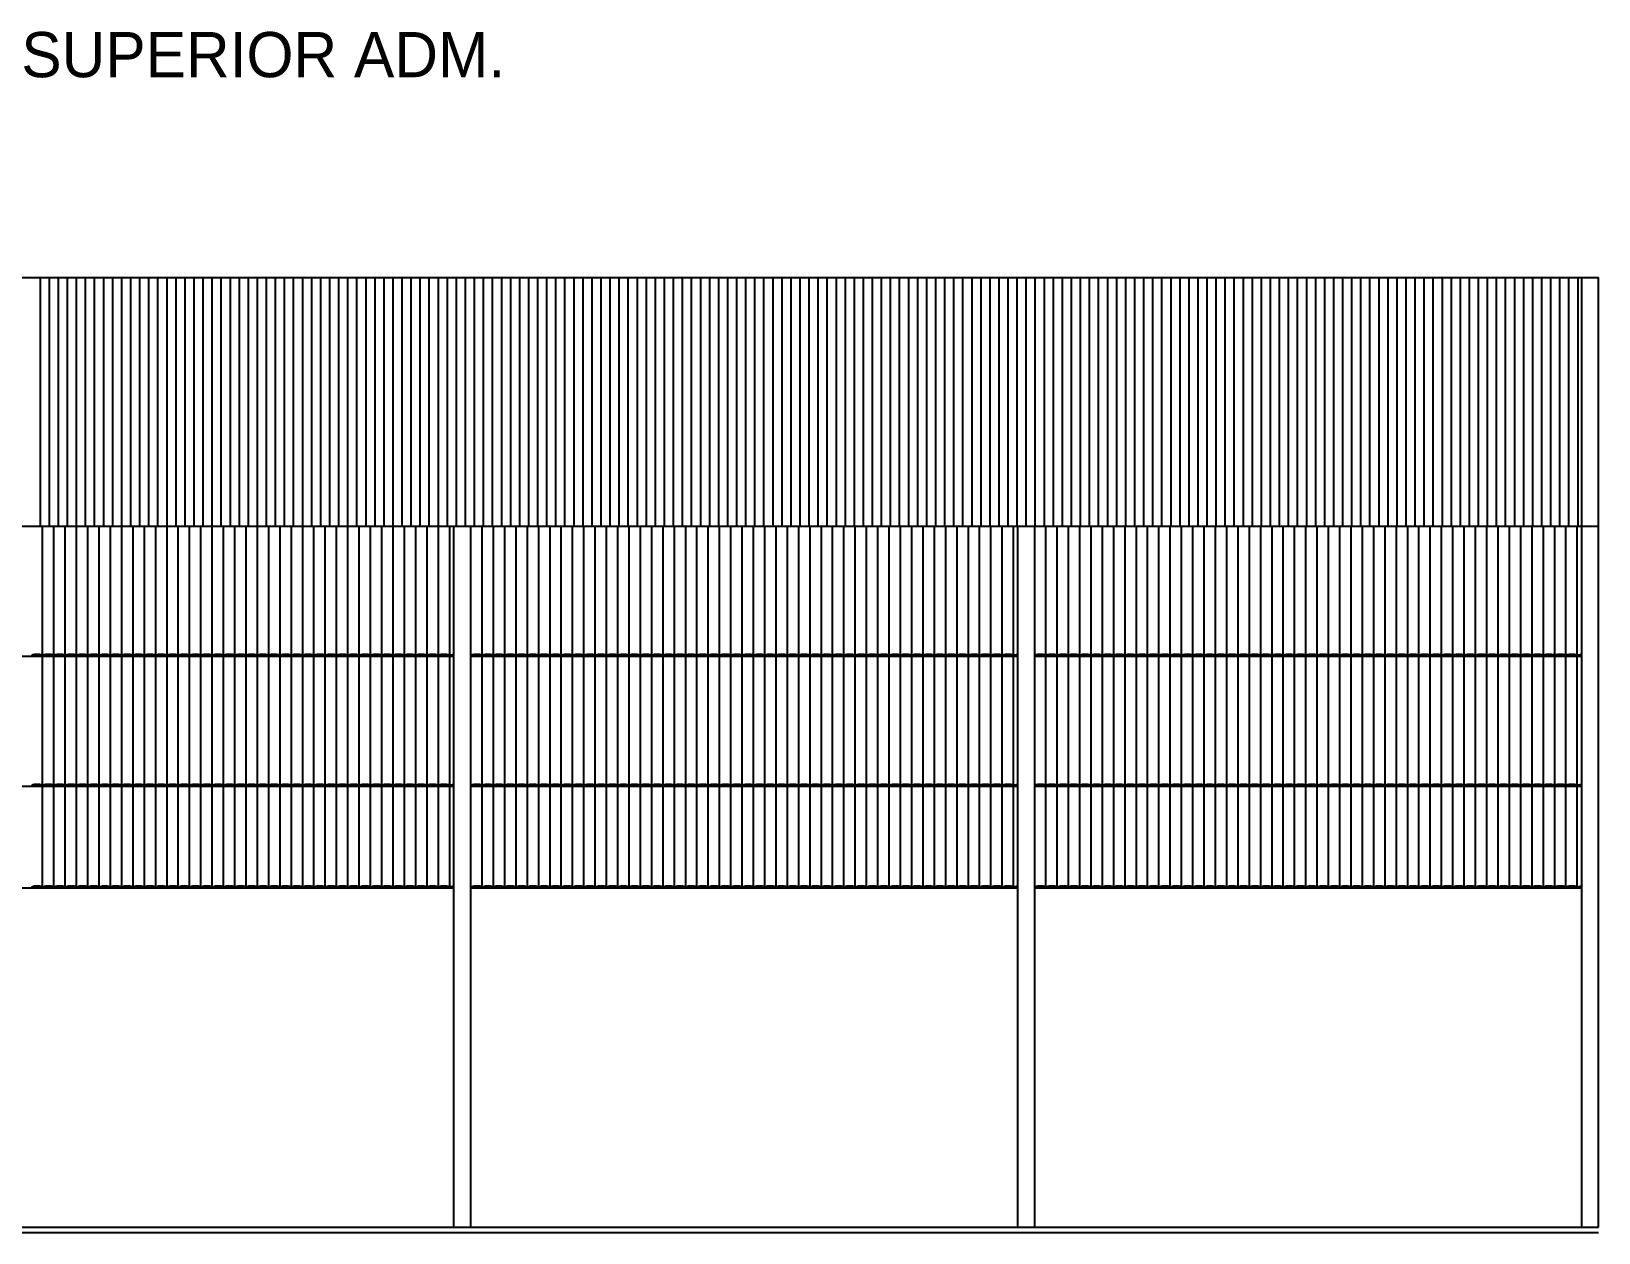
# Model space of a CAD drawing. Extents: x 10 to 180, y 167 to 221.
# Drawn here: x 163.46 to 177.32, y 169.63 to 180.26 of the extents above; entities that cross this region are included whole.
import ezdxf

# ---------------------------------------------------------------- set-up
doc = ezdxf.new("R2010")
doc.units = 0
doc.layers.get('0').update_dxf_attribs({"linetype": 'CONTINUOUS'})
for name, color, linetype in [('AMBIENTES', 3, 'CONTINUOUS'), ('ASHADE', 7, 'CONTINUOUS'), ('COBERTURA', 30, 'CONTINUOUS'), ('COBERTURA1', 6, 'CONTINUOUS'), ('DIVISÓRIAS', 7, 'CONTINUOUS'), ('PAREDES', 5, 'CONTINUOUS')]:
    doc.layers.add(name, color=color, linetype=linetype)

msp = doc.modelspace()

# ---------------------------------------------------------------- linework, layer by layer
for p, q in [((117.32114299, 178.07850231), (177.32114299, 178.07850231)), ((117.32114299, 175.87850231), (177.32114299, 175.87850231)), ((162.35864299, 174.72850231), (167.19614299, 174.72850231)), ((162.35864299, 174.72850231), (167.19614299, 174.72850231)), ((167.34614299, 174.72850231), (172.18364299, 174.72850231)), ((167.34614299, 174.72850231), (172.18364299, 174.72850231)), ((172.33209378, 174.72850231), (177.16959378, 174.72850231)), ((172.33209378, 174.72850231), (177.16959378, 174.72850231)), ((162.35864299, 173.57850231), (167.19614299, 173.57850231)), ((167.34614299, 173.57850231), (172.18364299, 173.57850231)), ((172.33209378, 173.57850231), (177.16959378, 173.57850231)), ((162.35864299, 172.67850231), (167.19614299, 172.67850231)), ((167.34614299, 172.67850231), (172.18364299, 172.67850231)), ((172.33209378, 172.67850231), (177.16959378, 172.67850231))]:
    msp.add_line(p, q)
at = {"layer": 'ASHADE'}
for centre, start_param in [((163.50864299, 174.72850231), 3.1415926536), ((163.60864299, 174.72850231), 3.1415926536), ((163.70864299, 174.72850231), 3.1415926536), ((163.80864299, 174.72850231), 3.1415926536), ((163.90864299, 174.72850231), 3.1415926536), ((164.00864299, 174.72850231), 3.1415926536), ((164.10864299, 174.72850231), 3.1415926536), ((164.20864299, 174.72850231), 3.1415926536), ((164.30864299, 174.72850231), 3.1415926536), ((164.40864299, 174.72850231), 3.1415926536), ((164.50864299, 174.72850231), 3.1415926536), ((164.60864299, 174.72850231), 3.1415926536), ((164.70864299, 174.72850231), 3.1415926536), ((164.80864299, 174.72850231), 3.1415926536), ((164.90864299, 174.72850231), 3.1415926536), ((165.00864299, 174.72850231), 3.1415926536), ((165.10864299, 174.72850231), 3.1415926536), ((165.20864299, 174.72850231), 3.1415926536), ((165.30864299, 174.72850231), 3.1415926536), ((165.40864299, 174.72850231), 3.1415926536), ((165.50864299, 174.72850231), 3.1415926536), ((165.60864299, 174.72850231), 3.1415926536), ((165.70864299, 174.72850231), 3.1415926536), ((165.80864299, 174.72850231), 3.1415926536), ((165.90864299, 174.72850231), 3.1415926536), ((166.00864299, 174.72850231), 3.1415926536), ((166.10864299, 174.72850231), 3.1415926536), ((166.20864299, 174.72850231), 3.1415926536), ((166.30864299, 174.72850231), 3.1415926536), ((166.40864299, 174.72850231), 3.1415926536), ((166.50864299, 174.72850231), 3.1415926536), ((166.60864299, 174.72850231), 3.1415926536), ((166.70864299, 174.72850231), 3.1415926536), ((166.80864299, 174.72850231), 3.1415926536), ((166.90864299, 174.72850231), 3.1415926536), ((167.00864299, 174.72850231), 3.1415926536), ((167.10864299, 174.72850231), 3.1415926536), ((167.20864299, 174.72850231), 4.9650692355), ((167.39614299, 174.72850231), 3.1415926536), ((167.49614299, 174.72850231), 3.1415926536), ((167.59614299, 174.72850231), 3.1415926536), ((167.69614299, 174.72850231), 3.1415926536), ((167.79614299, 174.72850231), 3.1415926536), ((167.89614299, 174.72850231), 3.1415926536), ((167.99614299, 174.72850231), 3.1415926536), ((168.09614299, 174.72850231), 3.1415926536), ((168.19614299, 174.72850231), 3.1415926536), ((168.29614299, 174.72850231), 3.1415926536), ((168.39614299, 174.72850231), 3.1415926536), ((168.49614299, 174.72850231), 3.1415926536), ((168.59614299, 174.72850231), 3.1415926536), ((168.69614299, 174.72850231), 3.1415926536), ((168.79614299, 174.72850231), 3.1415926536), ((168.89614299, 174.72850231), 3.1415926536), ((168.99614299, 174.72850231), 3.1415926536), ((169.09614299, 174.72850231), 3.1415926536), ((169.19614299, 174.72850231), 3.1415926536), ((169.29614299, 174.72850231), 3.1415926536), ((169.39614299, 174.72850231), 3.1415926536), ((169.49614299, 174.72850231), 3.1415926536), ((169.59614299, 174.72850231), 3.1415926536), ((169.69614299, 174.72850231), 3.1415926536), ((169.79614299, 174.72850231), 3.1415926536), ((169.89614299, 174.72850231), 3.1415926536), ((169.99614299, 174.72850231), 3.1415926536), ((170.09614299, 174.72850231), 3.1415926536), ((170.19614299, 174.72850231), 3.1415926536), ((170.29614299, 174.72850231), 3.1415926536), ((170.39614299, 174.72850231), 3.1415926536), ((170.49614299, 174.72850231), 3.1415926536), ((170.59614299, 174.72850231), 3.1415926536), ((170.69614299, 174.72850231), 3.1415926536), ((170.79614299, 174.72850231), 3.1415926536), ((170.89614299, 174.72850231), 3.1415926536), ((170.99614299, 174.72850231), 3.1415926536), ((171.09614299, 174.72850231), 3.1415926536), ((171.19614299, 174.72850231), 3.1415926536), ((171.29614299, 174.72850231), 3.1415926536), ((171.39614299, 174.72850231), 3.1415926536), ((171.49614299, 174.72850231), 3.1415926536), ((171.59614299, 174.72850231), 3.1415926536), ((171.69614299, 174.72850231), 3.1415926536), ((171.79614299, 174.72850231), 3.1415926536), ((171.89614299, 174.72850231), 3.1415926536), ((171.99614299, 174.72850231), 3.1415926536), ((172.09614299, 174.72850231), 3.1415926536), ((172.19614299, 174.72850231), 4.9650692355), ((172.38209378, 174.72850231), 3.1415926536), ((172.48209378, 174.72850231), 3.1415926536), ((172.58209378, 174.72850231), 3.1415926536), ((172.68209378, 174.72850231), 3.1415926536), ((172.78209378, 174.72850231), 3.1415926536), ((172.88209378, 174.72850231), 3.1415926536), ((172.98209378, 174.72850231), 3.1415926536), ((173.08209378, 174.72850231), 3.1415926536), ((173.18209378, 174.72850231), 3.1415926536), ((173.28209378, 174.72850231), 3.1415926536), ((173.38209378, 174.72850231), 3.1415926536), ((173.48209378, 174.72850231), 3.1415926536), ((173.58209378, 174.72850231), 3.1415926536), ((173.68209378, 174.72850231), 3.1415926536), ((173.78209378, 174.72850231), 3.1415926536), ((173.88209378, 174.72850231), 3.1415926536), ((173.98209378, 174.72850231), 3.1415926536), ((174.08209378, 174.72850231), 3.1415926536), ((174.18209378, 174.72850231), 3.1415926536), ((174.28209378, 174.72850231), 3.1415926536), ((174.38209378, 174.72850231), 3.1415926536), ((174.48209378, 174.72850231), 3.1415926536), ((174.58209378, 174.72850231), 3.1415926536), ((174.68209378, 174.72850231), 3.1415926536), ((174.78209378, 174.72850231), 3.1415926536), ((174.88209378, 174.72850231), 3.1415926536), ((174.98209378, 174.72850231), 3.1415926536), ((175.08209378, 174.72850231), 3.1415926536), ((175.18209378, 174.72850231), 3.1415926536), ((175.28209378, 174.72850231), 3.1415926536), ((175.38209378, 174.72850231), 3.1415926536), ((175.48209378, 174.72850231), 3.1415926536), ((175.58209378, 174.72850231), 3.1415926536), ((175.68209378, 174.72850231), 3.1415926536), ((175.78209378, 174.72850231), 3.1415926536), ((175.88209378, 174.72850231), 3.1415926536), ((175.98209378, 174.72850231), 3.1415926536), ((176.08209378, 174.72850231), 3.1415926536), ((176.18209378, 174.72850231), 3.1415926536), ((176.28209378, 174.72850231), 3.1415926536), ((176.38209378, 174.72850231), 3.1415926536), ((176.48209378, 174.72850231), 3.1415926536), ((176.58209378, 174.72850231), 3.1415926536), ((176.68209378, 174.72850231), 3.1415926536), ((176.78209378, 174.72850231), 3.1415926536), ((176.88209378, 174.72850231), 3.1415926536), ((176.98209378, 174.72850231), 3.1415926536), ((177.08209378, 174.72850231), 3.1415926536), ((177.18209378, 174.72850231), 4.9650692355), ((163.50864299, 173.57850231), 3.1415926536), ((163.60864299, 173.57850231), 3.1415926536), ((163.70864299, 173.57850231), 3.1415926536), ((163.80864299, 173.57850231), 3.1415926536), ((163.90864299, 173.57850231), 3.1415926536), ((164.00864299, 173.57850231), 3.1415926536), ((164.10864299, 173.57850231), 3.1415926536), ((164.20864299, 173.57850231), 3.1415926536), ((164.30864299, 173.57850231), 3.1415926536), ((164.40864299, 173.57850231), 3.1415926536), ((164.50864299, 173.57850231), 3.1415926536), ((164.60864299, 173.57850231), 3.1415926536), ((164.70864299, 173.57850231), 3.1415926536), ((164.80864299, 173.57850231), 3.1415926536), ((164.90864299, 173.57850231), 3.1415926536), ((165.00864299, 173.57850231), 3.1415926536), ((165.10864299, 173.57850231), 3.1415926536), ((165.20864299, 173.57850231), 3.1415926536), ((165.30864299, 173.57850231), 3.1415926536), ((165.40864299, 173.57850231), 3.1415926536), ((165.50864299, 173.57850231), 3.1415926536), ((165.60864299, 173.57850231), 3.1415926536), ((165.70864299, 173.57850231), 3.1415926536), ((165.80864299, 173.57850231), 3.1415926536), ((165.90864299, 173.57850231), 3.1415926536), ((166.00864299, 173.57850231), 3.1415926536), ((166.10864299, 173.57850231), 3.1415926536), ((166.20864299, 173.57850231), 3.1415926536), ((166.30864299, 173.57850231), 3.1415926536), ((166.40864299, 173.57850231), 3.1415926536), ((166.50864299, 173.57850231), 3.1415926536), ((166.60864299, 173.57850231), 3.1415926536), ((166.70864299, 173.57850231), 3.1415926536), ((166.80864299, 173.57850231), 3.1415926536), ((166.90864299, 173.57850231), 3.1415926536), ((167.00864299, 173.57850231), 3.1415926536), ((167.10864299, 173.57850231), 3.1415926536), ((167.20864299, 173.57850231), 4.9650692355), ((167.39614299, 173.57850231), 3.1415926536), ((167.49614299, 173.57850231), 3.1415926536), ((167.59614299, 173.57850231), 3.1415926536), ((167.69614299, 173.57850231), 3.1415926536), ((167.79614299, 173.57850231), 3.1415926536), ((167.89614299, 173.57850231), 3.1415926536), ((167.99614299, 173.57850231), 3.1415926536), ((168.09614299, 173.57850231), 3.1415926536), ((168.19614299, 173.57850231), 3.1415926536), ((168.29614299, 173.57850231), 3.1415926536), ((168.39614299, 173.57850231), 3.1415926536), ((168.49614299, 173.57850231), 3.1415926536), ((168.59614299, 173.57850231), 3.1415926536), ((168.69614299, 173.57850231), 3.1415926536), ((168.79614299, 173.57850231), 3.1415926536), ((168.89614299, 173.57850231), 3.1415926536), ((168.99614299, 173.57850231), 3.1415926536), ((169.09614299, 173.57850231), 3.1415926536), ((169.19614299, 173.57850231), 3.1415926536), ((169.29614299, 173.57850231), 3.1415926536), ((169.39614299, 173.57850231), 3.1415926536), ((169.49614299, 173.57850231), 3.1415926536), ((169.59614299, 173.57850231), 3.1415926536), ((169.69614299, 173.57850231), 3.1415926536), ((169.79614299, 173.57850231), 3.1415926536), ((169.89614299, 173.57850231), 3.1415926536), ((169.99614299, 173.57850231), 3.1415926536), ((170.09614299, 173.57850231), 3.1415926536), ((170.19614299, 173.57850231), 3.1415926536), ((170.29614299, 173.57850231), 3.1415926536), ((170.39614299, 173.57850231), 3.1415926536), ((170.49614299, 173.57850231), 3.1415926536), ((170.59614299, 173.57850231), 3.1415926536), ((170.69614299, 173.57850231), 3.1415926536), ((170.79614299, 173.57850231), 3.1415926536), ((170.89614299, 173.57850231), 3.1415926536), ((170.99614299, 173.57850231), 3.1415926536), ((171.09614299, 173.57850231), 3.1415926536), ((171.19614299, 173.57850231), 3.1415926536), ((171.29614299, 173.57850231), 3.1415926536), ((171.39614299, 173.57850231), 3.1415926536), ((171.49614299, 173.57850231), 3.1415926536), ((171.59614299, 173.57850231), 3.1415926536), ((171.69614299, 173.57850231), 3.1415926536), ((171.79614299, 173.57850231), 3.1415926536), ((171.89614299, 173.57850231), 3.1415926536), ((171.99614299, 173.57850231), 3.1415926536), ((172.09614299, 173.57850231), 3.1415926536), ((172.19614299, 173.57850231), 4.9650692355), ((172.38209378, 173.57850231), 3.1415926536), ((172.48209378, 173.57850231), 3.1415926536), ((172.58209378, 173.57850231), 3.1415926536), ((172.68209378, 173.57850231), 3.1415926536), ((172.78209378, 173.57850231), 3.1415926536), ((172.88209378, 173.57850231), 3.1415926536), ((172.98209378, 173.57850231), 3.1415926536), ((173.08209378, 173.57850231), 3.1415926536), ((173.18209378, 173.57850231), 3.1415926536), ((173.28209378, 173.57850231), 3.1415926536), ((173.38209378, 173.57850231), 3.1415926536), ((173.48209378, 173.57850231), 3.1415926536), ((173.58209378, 173.57850231), 3.1415926536), ((173.68209378, 173.57850231), 3.1415926536), ((173.78209378, 173.57850231), 3.1415926536), ((173.88209378, 173.57850231), 3.1415926536), ((173.98209378, 173.57850231), 3.1415926536), ((174.08209378, 173.57850231), 3.1415926536), ((174.18209378, 173.57850231), 3.1415926536), ((174.28209378, 173.57850231), 3.1415926536), ((174.38209378, 173.57850231), 3.1415926536), ((174.48209378, 173.57850231), 3.1415926536), ((174.58209378, 173.57850231), 3.1415926536), ((174.68209378, 173.57850231), 3.1415926536), ((174.78209378, 173.57850231), 3.1415926536), ((174.88209378, 173.57850231), 3.1415926536), ((174.98209378, 173.57850231), 3.1415926536), ((175.08209378, 173.57850231), 3.1415926536), ((175.18209378, 173.57850231), 3.1415926536), ((175.28209378, 173.57850231), 3.1415926536), ((175.38209378, 173.57850231), 3.1415926536), ((175.48209378, 173.57850231), 3.1415926536), ((175.58209378, 173.57850231), 3.1415926536), ((175.68209378, 173.57850231), 3.1415926536), ((175.78209378, 173.57850231), 3.1415926536), ((175.88209378, 173.57850231), 3.1415926536), ((175.98209378, 173.57850231), 3.1415926536), ((176.08209378, 173.57850231), 3.1415926536), ((176.18209378, 173.57850231), 3.1415926536), ((176.28209378, 173.57850231), 3.1415926536), ((176.38209378, 173.57850231), 3.1415926536), ((176.48209378, 173.57850231), 3.1415926536), ((176.58209378, 173.57850231), 3.1415926536), ((176.68209378, 173.57850231), 3.1415926536), ((176.78209378, 173.57850231), 3.1415926536), ((176.88209378, 173.57850231), 3.1415926536), ((176.98209378, 173.57850231), 3.1415926536), ((177.08209378, 173.57850231), 3.1415926536), ((177.18209378, 173.57850231), 4.9650692355), ((163.50864299, 172.67850231), 3.1415926536), ((163.60864299, 172.67850231), 3.1415926536), ((163.70864299, 172.67850231), 3.1415926536), ((163.80864299, 172.67850231), 3.1415926536), ((163.90864299, 172.67850231), 3.1415926536), ((164.00864299, 172.67850231), 3.1415926536), ((164.10864299, 172.67850231), 3.1415926536), ((164.20864299, 172.67850231), 3.1415926536), ((164.30864299, 172.67850231), 3.1415926536), ((164.40864299, 172.67850231), 3.1415926536), ((164.50864299, 172.67850231), 3.1415926536), ((164.60864299, 172.67850231), 3.1415926536), ((164.70864299, 172.67850231), 3.1415926536), ((164.80864299, 172.67850231), 3.1415926536), ((164.90864299, 172.67850231), 3.1415926536), ((165.00864299, 172.67850231), 3.1415926536), ((165.10864299, 172.67850231), 3.1415926536), ((165.20864299, 172.67850231), 3.1415926536), ((165.30864299, 172.67850231), 3.1415926536), ((165.40864299, 172.67850231), 3.1415926536), ((165.50864299, 172.67850231), 3.1415926536), ((165.60864299, 172.67850231), 3.1415926536), ((165.70864299, 172.67850231), 3.1415926536), ((165.80864299, 172.67850231), 3.1415926536), ((165.90864299, 172.67850231), 3.1415926536), ((166.00864299, 172.67850231), 3.1415926536), ((166.10864299, 172.67850231), 3.1415926536), ((166.20864299, 172.67850231), 3.1415926536), ((166.30864299, 172.67850231), 3.1415926536), ((166.40864299, 172.67850231), 3.1415926536), ((166.50864299, 172.67850231), 3.1415926536), ((166.60864299, 172.67850231), 3.1415926536), ((166.70864299, 172.67850231), 3.1415926536), ((166.80864299, 172.67850231), 3.1415926536), ((166.90864299, 172.67850231), 3.1415926536), ((167.00864299, 172.67850231), 3.1415926536), ((167.10864299, 172.67850231), 3.1415926536), ((167.20864299, 172.67850231), 4.9650692355), ((167.39614299, 172.67850231), 3.1415926536), ((167.49614299, 172.67850231), 3.1415926536), ((167.59614299, 172.67850231), 3.1415926536), ((167.69614299, 172.67850231), 3.1415926536), ((167.79614299, 172.67850231), 3.1415926536), ((167.89614299, 172.67850231), 3.1415926536), ((167.99614299, 172.67850231), 3.1415926536), ((168.09614299, 172.67850231), 3.1415926536), ((168.19614299, 172.67850231), 3.1415926536), ((168.29614299, 172.67850231), 3.1415926536), ((168.39614299, 172.67850231), 3.1415926536), ((168.49614299, 172.67850231), 3.1415926536), ((168.59614299, 172.67850231), 3.1415926536), ((168.69614299, 172.67850231), 3.1415926536), ((168.79614299, 172.67850231), 3.1415926536), ((168.89614299, 172.67850231), 3.1415926536), ((168.99614299, 172.67850231), 3.1415926536), ((169.09614299, 172.67850231), 3.1415926536), ((169.19614299, 172.67850231), 3.1415926536), ((169.29614299, 172.67850231), 3.1415926536), ((169.39614299, 172.67850231), 3.1415926536), ((169.49614299, 172.67850231), 3.1415926536), ((169.59614299, 172.67850231), 3.1415926536), ((169.69614299, 172.67850231), 3.1415926536), ((169.79614299, 172.67850231), 3.1415926536), ((169.89614299, 172.67850231), 3.1415926536), ((169.99614299, 172.67850231), 3.1415926536), ((170.09614299, 172.67850231), 3.1415926536), ((170.19614299, 172.67850231), 3.1415926536), ((170.29614299, 172.67850231), 3.1415926536), ((170.39614299, 172.67850231), 3.1415926536), ((170.49614299, 172.67850231), 3.1415926536), ((170.59614299, 172.67850231), 3.1415926536), ((170.69614299, 172.67850231), 3.1415926536), ((170.79614299, 172.67850231), 3.1415926536), ((170.89614299, 172.67850231), 3.1415926536), ((170.99614299, 172.67850231), 3.1415926536), ((171.09614299, 172.67850231), 3.1415926536), ((171.19614299, 172.67850231), 3.1415926536), ((171.29614299, 172.67850231), 3.1415926536), ((171.39614299, 172.67850231), 3.1415926536), ((171.49614299, 172.67850231), 3.1415926536), ((171.59614299, 172.67850231), 3.1415926536), ((171.69614299, 172.67850231), 3.1415926536), ((171.79614299, 172.67850231), 3.1415926536), ((171.89614299, 172.67850231), 3.1415926536), ((171.99614299, 172.67850231), 3.1415926536), ((172.09614299, 172.67850231), 3.1415926536), ((172.19614299, 172.67850231), 4.9650692355), ((172.38209378, 172.67850231), 3.1415926536), ((172.48209378, 172.67850231), 3.1415926536), ((172.58209378, 172.67850231), 3.1415926536), ((172.68209378, 172.67850231), 3.1415926536), ((172.78209378, 172.67850231), 3.1415926536), ((172.88209378, 172.67850231), 3.1415926536), ((172.98209378, 172.67850231), 3.1415926536), ((173.08209378, 172.67850231), 3.1415926536), ((173.18209378, 172.67850231), 3.1415926536), ((173.28209378, 172.67850231), 3.1415926536), ((173.38209378, 172.67850231), 3.1415926536), ((173.48209378, 172.67850231), 3.1415926536), ((173.58209378, 172.67850231), 3.1415926536), ((173.68209378, 172.67850231), 3.1415926536), ((173.78209378, 172.67850231), 3.1415926536), ((173.88209378, 172.67850231), 3.1415926536), ((173.98209378, 172.67850231), 3.1415926536), ((174.08209378, 172.67850231), 3.1415926536), ((174.18209378, 172.67850231), 3.1415926536), ((174.28209378, 172.67850231), 3.1415926536), ((174.38209378, 172.67850231), 3.1415926536), ((174.48209378, 172.67850231), 3.1415926536), ((174.58209378, 172.67850231), 3.1415926536), ((174.68209378, 172.67850231), 3.1415926536), ((174.78209378, 172.67850231), 3.1415926536), ((174.88209378, 172.67850231), 3.1415926536), ((174.98209378, 172.67850231), 3.1415926536), ((175.08209378, 172.67850231), 3.1415926536), ((175.18209378, 172.67850231), 3.1415926536), ((175.28209378, 172.67850231), 3.1415926536), ((175.38209378, 172.67850231), 3.1415926536), ((175.48209378, 172.67850231), 3.1415926536), ((175.58209378, 172.67850231), 3.1415926536), ((175.68209378, 172.67850231), 3.1415926536), ((175.78209378, 172.67850231), 3.1415926536), ((175.88209378, 172.67850231), 3.1415926536), ((175.98209378, 172.67850231), 3.1415926536), ((176.08209378, 172.67850231), 3.1415926536), ((176.18209378, 172.67850231), 3.1415926536), ((176.28209378, 172.67850231), 3.1415926536), ((176.38209378, 172.67850231), 3.1415926536), ((176.48209378, 172.67850231), 3.1415926536), ((176.58209378, 172.67850231), 3.1415926536), ((176.68209378, 172.67850231), 3.1415926536), ((176.78209378, 172.67850231), 3.1415926536), ((176.88209378, 172.67850231), 3.1415926536), ((176.98209378, 172.67850231), 3.1415926536), ((177.08209378, 172.67850231), 3.1415926536), ((177.18209378, 172.67850231), 4.9650692355)]:
    msp.add_ellipse(centre, major_axis=(-0.05, 0), ratio=0.3317246228, start_param=start_param, end_param=6.2831853072, dxfattribs=at)
at = {"layer": 'COBERTURA'}
for p, q in [((177.17114299, 169.67850231), (177.17114299, 178.07850231)), ((177.32114299, 169.67850231), (177.32114299, 178.07850231)), ((167.19614299, 169.67850231), (167.19614299, 175.87850231)), ((167.34614299, 169.67850231), (167.34614299, 175.87850231)), ((172.18364299, 169.67850231), (172.18364299, 175.87850231)), ((172.33364299, 169.67850231), (172.33364299, 175.87850231))]:
    msp.add_line(p, q, dxfattribs=at)
at = {"layer": 'COBERTURA1'}
for p, q in [((163.53864299, 175.87850231), (163.53864299, 178.07850231)), ((163.61864299, 175.87850231), (163.61864299, 178.07850231)), ((163.69864299, 175.87850231), (163.69864299, 178.07850231)), ((163.77864299, 175.87850231), (163.77864299, 178.07850231)), ((163.85864299, 175.87850231), (163.85864299, 178.07850231)), ((163.85864299, 175.87850231), (163.85864299, 178.07850231)), ((163.93864299, 175.87850231), (163.93864299, 178.07850231)), ((164.01864299, 175.87850231), (164.01864299, 178.07850231)), ((164.09864299, 175.87850231), (164.09864299, 178.07850231)), ((164.17864299, 175.87850231), (164.17864299, 178.07850231)), ((164.25864299, 175.87850231), (164.25864299, 178.07850231)), ((164.33864299, 175.87850231), (164.33864299, 178.07850231)), ((164.41864299, 175.87850231), (164.41864299, 178.07850231)), ((164.49864299, 175.87850231), (164.49864299, 178.07850231)), ((164.57864299, 175.87850231), (164.57864299, 178.07850231)), ((164.65864299, 175.87850231), (164.65864299, 178.07850231)), ((164.73864299, 175.87850231), (164.73864299, 178.07850231)), ((164.73864299, 175.87850231), (164.73864299, 178.07850231)), ((164.81864299, 175.87850231), (164.81864299, 178.07850231)), ((164.89864299, 175.87850231), (164.89864299, 178.07850231)), ((164.97864299, 175.87850231), (164.97864299, 178.07850231)), ((165.05864299, 175.87850231), (165.05864299, 178.07850231)), ((165.13864299, 175.87850231), (165.13864299, 178.07850231)), ((165.21864299, 175.87850231), (165.21864299, 178.07850231)), ((165.29864299, 175.87850231), (165.29864299, 178.07850231)), ((165.37864299, 175.87850231), (165.37864299, 178.07850231)), ((165.45864299, 175.87850231), (165.45864299, 178.07850231)), ((165.53864299, 175.87850231), (165.53864299, 178.07850231)), ((165.61864299, 175.87850231), (165.61864299, 178.07850231)), ((165.69864299, 175.87850231), (165.69864299, 178.07850231)), ((165.77864299, 175.87850231), (165.77864299, 178.07850231)), ((165.85864299, 175.87850231), (165.85864299, 178.07850231)), ((165.93864299, 175.87850231), (165.93864299, 178.07850231)), ((166.01864299, 175.87850231), (166.01864299, 178.07850231)), ((166.09864299, 175.87850231), (166.09864299, 178.07850231)), ((166.09864299, 175.87850231), (166.09864299, 178.07850231)), ((166.17864299, 175.87850231), (166.17864299, 178.07850231)), ((166.25864299, 175.87850231), (166.25864299, 178.07850231)), ((166.33864299, 175.87850231), (166.33864299, 178.07850231)), ((166.41864299, 175.87850231), (166.41864299, 178.07850231)), ((166.49864299, 175.87850231), (166.49864299, 178.07850231)), ((166.57864299, 175.87850231), (166.57864299, 178.07850231)), ((166.65864299, 175.87850231), (166.65864299, 178.07850231)), ((166.73864299, 175.87850231), (166.73864299, 178.07850231)), ((166.81864299, 175.87850231), (166.81864299, 178.07850231)), ((166.89864299, 175.87850231), (166.89864299, 178.07850231)), ((166.97864299, 175.87850231), (166.97864299, 178.07850231)), ((166.97864299, 175.87850231), (166.97864299, 178.07850231)), ((167.05864299, 175.87850231), (167.05864299, 178.07850231)), ((167.13864299, 175.87850231), (167.13864299, 178.07850231)), ((167.21864299, 175.87850231), (167.21864299, 178.07850231)), ((167.29864299, 175.87850231), (167.29864299, 178.07850231)), ((167.37864299, 175.87850231), (167.37864299, 178.07850231)), ((167.45864299, 175.87850231), (167.45864299, 178.07850231)), ((167.53864299, 175.87850231), (167.53864299, 178.07850231)), ((167.53864299, 175.87850231), (167.53864299, 178.07850231)), ((167.61864299, 175.87850231), (167.61864299, 178.07850231)), ((167.69864299, 175.87850231), (167.69864299, 178.07850231)), ((167.77864299, 175.87850231), (167.77864299, 178.07850231)), ((167.85864299, 175.87850231), (167.85864299, 178.07850231)), ((167.93864299, 175.87850231), (167.93864299, 178.07850231)), ((168.01864299, 175.87850231), (168.01864299, 178.07850231)), ((168.09864299, 175.87850231), (168.09864299, 178.07850231)), ((168.17864299, 175.87850231), (168.17864299, 178.07850231)), ((168.25864299, 175.87850231), (168.25864299, 178.07850231)), ((168.33864299, 175.87850231), (168.33864299, 178.07850231)), ((168.41864299, 175.87850231), (168.41864299, 178.07850231)), ((168.49864299, 175.87850231), (168.49864299, 178.07850231)), ((168.57864299, 175.87850231), (168.57864299, 178.07850231)), ((168.65864299, 175.87850231), (168.65864299, 178.07850231)), ((168.73864299, 175.87850231), (168.73864299, 178.07850231)), ((168.81864299, 175.87850231), (168.81864299, 178.07850231)), ((168.89864299, 175.87850231), (168.89864299, 178.07850231)), ((168.89864299, 175.87850231), (168.89864299, 178.07850231)), ((168.97864299, 175.87850231), (168.97864299, 178.07850231)), ((169.05864299, 175.87850231), (169.05864299, 178.07850231)), ((169.13864299, 175.87850231), (169.13864299, 178.07850231)), ((169.21864299, 175.87850231), (169.21864299, 178.07850231)), ((169.29864299, 175.87850231), (169.29864299, 178.07850231)), ((169.37864299, 175.87850231), (169.37864299, 178.07850231)), ((169.45864299, 175.87850231), (169.45864299, 178.07850231)), ((169.53864299, 175.87850231), (169.53864299, 178.07850231)), ((169.61864299, 175.87850231), (169.61864299, 178.07850231)), ((169.69864299, 175.87850231), (169.69864299, 178.07850231)), ((169.77864299, 175.87850231), (169.77864299, 178.07850231)), ((169.85864299, 175.87850231), (169.85864299, 178.07850231)), ((169.93864299, 175.87850231), (169.93864299, 178.07850231)), ((169.93864299, 175.87850231), (169.93864299, 178.07850231)), ((170.01864299, 175.87850231), (170.01864299, 178.07850231)), ((170.09864299, 175.87850231), (170.09864299, 178.07850231)), ((170.17864299, 175.87850231), (170.17864299, 178.07850231)), ((170.25864299, 175.87850231), (170.25864299, 178.07850231)), ((170.33864299, 175.87850231), (170.33864299, 178.07850231)), ((170.41864299, 175.87850231), (170.41864299, 178.07850231)), ((170.49864299, 175.87850231), (170.49864299, 178.07850231)), ((170.57864299, 175.87850231), (170.57864299, 178.07850231)), ((170.65864299, 175.87850231), (170.65864299, 178.07850231)), ((170.73864299, 175.87850231), (170.73864299, 178.07850231)), ((170.81864299, 175.87850231), (170.81864299, 178.07850231)), ((170.81864299, 175.87850231), (170.81864299, 178.07850231)), ((170.89864299, 175.87850231), (170.89864299, 178.07850231)), ((170.97864299, 175.87850231), (170.97864299, 178.07850231)), ((171.05864299, 175.87850231), (171.05864299, 178.07850231)), ((171.13864299, 175.87850231), (171.13864299, 178.07850231)), ((171.21864299, 175.87850231), (171.21864299, 178.07850231)), ((171.29864299, 175.87850231), (171.29864299, 178.07850231)), ((171.37864299, 175.87850231), (171.37864299, 178.07850231)), ((171.45864299, 175.87850231), (171.45864299, 178.07850231)), ((171.53864299, 175.87850231), (171.53864299, 178.07850231)), ((171.61864299, 175.87850231), (171.61864299, 178.07850231)), ((171.69864299, 175.87850231), (171.69864299, 178.07850231)), ((171.77864299, 175.87850231), (171.77864299, 178.07850231)), ((171.85864299, 175.87850231), (171.85864299, 178.07850231)), ((171.93864299, 175.87850231), (171.93864299, 178.07850231)), ((172.01864299, 175.87850231), (172.01864299, 178.07850231)), ((172.09864299, 175.87850231), (172.09864299, 178.07850231)), ((172.17864299, 175.87850231), (172.17864299, 178.07850231)), ((172.17864299, 175.87850231), (172.17864299, 178.07850231)), ((172.25864299, 175.87850231), (172.25864299, 178.07850231)), ((172.33864299, 175.87850231), (172.33864299, 178.07850231)), ((172.41864299, 175.87850231), (172.41864299, 178.07850231)), ((172.49864299, 175.87850231), (172.49864299, 178.07850231)), ((172.57864299, 175.87850231), (172.57864299, 178.07850231)), ((172.65864299, 175.87850231), (172.65864299, 178.07850231)), ((172.73864299, 175.87850231), (172.73864299, 178.07850231)), ((172.81864299, 175.87850231), (172.81864299, 178.07850231)), ((172.89864299, 175.87850231), (172.89864299, 178.07850231)), ((172.97864299, 175.87850231), (172.97864299, 178.07850231)), ((173.05864299, 175.87850231), (173.05864299, 178.07850231)), ((173.13864299, 175.87850231), (173.13864299, 178.07850231)), ((173.21864299, 175.87850231), (173.21864299, 178.07850231)), ((173.29864299, 175.87850231), (173.29864299, 178.07850231)), ((173.37864299, 175.87850231), (173.37864299, 178.07850231)), ((173.45864299, 175.87850231), (173.45864299, 178.07850231)), ((173.53864299, 175.87850231), (173.53864299, 178.07850231)), ((173.61864299, 175.87850231), (173.61864299, 178.07850231)), ((173.69864299, 175.87850231), (173.69864299, 178.07850231)), ((173.77864299, 175.87850231), (173.77864299, 178.07850231)), ((173.85864299, 175.87850231), (173.85864299, 178.07850231)), ((173.85864299, 175.87850231), (173.85864299, 178.07850231)), ((173.93864299, 175.87850231), (173.93864299, 178.07850231)), ((174.01864299, 175.87850231), (174.01864299, 178.07850231)), ((174.09864299, 175.87850231), (174.09864299, 178.07850231)), ((174.17864299, 175.87850231), (174.17864299, 178.07850231)), ((174.25864299, 175.87850231), (174.25864299, 178.07850231)), ((174.33864299, 175.87850231), (174.33864299, 178.07850231)), ((174.41864299, 175.87850231), (174.41864299, 178.07850231)), ((174.49864299, 175.87850231), (174.49864299, 178.07850231)), ((174.57864299, 175.87850231), (174.57864299, 178.07850231)), ((174.65864299, 175.87850231), (174.65864299, 178.07850231)), ((174.73864299, 175.87850231), (174.73864299, 178.07850231)), ((174.81864299, 175.87850231), (174.81864299, 178.07850231)), ((174.89864299, 175.87850231), (174.89864299, 178.07850231)), ((174.97864299, 175.87850231), (174.97864299, 178.07850231)), ((175.05864299, 175.87850231), (175.05864299, 178.07850231)), ((175.13864299, 175.87850231), (175.13864299, 178.07850231)), ((175.21864299, 175.87850231), (175.21864299, 178.07850231)), ((175.21864299, 175.87850231), (175.21864299, 178.07850231)), ((175.29864299, 175.87850231), (175.29864299, 178.07850231)), ((175.37864299, 175.87850231), (175.37864299, 178.07850231)), ((175.45864299, 175.87850231), (175.45864299, 178.07850231)), ((175.53864299, 175.87850231), (175.53864299, 178.07850231)), ((175.61864299, 175.87850231), (175.61864299, 178.07850231)), ((175.69864299, 175.87850231), (175.69864299, 178.07850231)), ((175.77864299, 175.87850231), (175.77864299, 178.07850231)), ((175.85864299, 175.87850231), (175.85864299, 178.07850231)), ((175.93864299, 175.87850231), (175.93864299, 178.07850231)), ((176.01864299, 175.87850231), (176.01864299, 178.07850231)), ((176.09864299, 175.87850231), (176.09864299, 178.07850231)), ((176.17864299, 175.87850231), (176.17864299, 178.07850231)), ((176.25864299, 175.87850231), (176.25864299, 178.07850231)), ((176.25864299, 175.87850231), (176.25864299, 178.07850231)), ((176.33864299, 175.87850231), (176.33864299, 178.07850231)), ((176.41864299, 175.87850231), (176.41864299, 178.07850231)), ((176.49864299, 175.87850231), (176.49864299, 178.07850231)), ((176.57864299, 175.87850231), (176.57864299, 178.07850231)), ((176.65864299, 175.87850231), (176.65864299, 178.07850231)), ((176.73864299, 175.87850231), (176.73864299, 178.07850231)), ((176.81864299, 175.87850231), (176.81864299, 178.07850231)), ((176.89864299, 175.87850231), (176.89864299, 178.07850231)), ((176.97864299, 175.87850231), (176.97864299, 178.07850231)), ((177.05864299, 175.87850231), (177.05864299, 178.07850231)), ((177.13864299, 175.87850231), (177.13864299, 178.07850231))]:
    msp.add_line(p, q, dxfattribs=at)
at = {"layer": 'DIVISÓRIAS'}
for p, q in [((177.13864299, 175.87850231), (177.13864299, 178.07850231)), ((163.55864299, 172.67850231), (163.55864299, 175.87850231)), ((163.65864299, 172.67850231), (163.65864299, 175.87850231)), ((163.75864299, 172.67850231), (163.75864299, 175.87850231)), ((163.85864299, 172.67850231), (163.85864299, 175.87850231)), ((163.95864299, 172.67850231), (163.95864299, 175.87850231)), ((164.05864299, 172.67850231), (164.05864299, 175.87850231)), ((164.05864299, 172.67850231), (164.05864299, 175.87850231)), ((164.15864299, 172.67850231), (164.15864299, 175.87850231)), ((164.25864299, 172.67850231), (164.25864299, 175.87850231)), ((164.35864299, 172.67850231), (164.35864299, 175.87850231)), ((164.45864299, 172.67850231), (164.45864299, 175.87850231)), ((164.55864299, 172.67850231), (164.55864299, 175.87850231)), ((164.65864299, 172.67850231), (164.65864299, 175.87850231)), ((164.75864299, 172.67850231), (164.75864299, 175.87850231)), ((164.85864299, 172.67850231), (164.85864299, 175.87850231)), ((164.95864299, 172.67850231), (164.95864299, 175.87850231)), ((165.05864299, 172.67850231), (165.05864299, 175.87850231)), ((165.15864299, 172.67850231), (165.15864299, 175.87850231)), ((165.25864299, 172.67850231), (165.25864299, 175.87850231)), ((165.35864299, 172.67850231), (165.35864299, 175.87850231)), ((165.45864299, 172.67850231), (165.45864299, 175.87850231)), ((165.55864299, 172.67850231), (165.55864299, 175.87850231)), ((165.65864299, 172.67850231), (165.65864299, 175.87850231)), ((165.75864299, 172.67850231), (165.75864299, 175.87850231)), ((165.85864299, 172.67850231), (165.85864299, 175.87850231)), ((165.95864299, 172.67850231), (165.95864299, 175.87850231)), ((166.05864299, 172.67850231), (166.05864299, 175.87850231)), ((166.15864299, 172.67850231), (166.15864299, 175.87850231)), ((166.25864299, 172.67850231), (166.25864299, 175.87850231)), ((166.35864299, 172.67850231), (166.35864299, 175.87850231)), ((166.45864299, 172.67850231), (166.45864299, 175.87850231)), ((166.55864299, 172.67850231), (166.55864299, 175.87850231)), ((166.65864299, 172.67850231), (166.65864299, 175.87850231)), ((166.75864299, 172.67850231), (166.75864299, 175.87850231)), ((166.85864299, 172.67850231), (166.85864299, 175.87850231)), ((166.95864299, 172.67850231), (166.95864299, 175.87850231)), ((167.05864299, 172.67850231), (167.05864299, 175.87850231)), ((167.15864299, 172.67850231), (167.15864299, 175.87850231)), ((167.44614299, 172.67850231), (167.44614299, 175.87850231)), ((167.54614299, 172.67850231), (167.54614299, 175.87850231)), ((167.64614299, 172.67850231), (167.64614299, 175.87850231)), ((167.74614299, 172.67850231), (167.74614299, 175.87850231)), ((167.84614299, 172.67850231), (167.84614299, 175.87850231)), ((167.94614299, 172.67850231), (167.94614299, 175.87850231)), ((168.04614299, 172.67850231), (168.04614299, 175.87850231)), ((168.14614299, 172.67850231), (168.14614299, 175.87850231)), ((168.24614299, 172.67850231), (168.24614299, 175.87850231)), ((168.34614299, 172.67850231), (168.34614299, 175.87850231)), ((168.44614299, 172.67850231), (168.44614299, 175.87850231)), ((168.54614299, 172.67850231), (168.54614299, 175.87850231)), ((168.64614299, 172.67850231), (168.64614299, 175.87850231)), ((168.74614299, 172.67850231), (168.74614299, 175.87850231)), ((168.84614299, 172.67850231), (168.84614299, 175.87850231)), ((168.94614299, 172.67850231), (168.94614299, 175.87850231)), ((169.04614299, 172.67850231), (169.04614299, 175.87850231)), ((169.04614299, 172.67850231), (169.04614299, 175.87850231)), ((169.14614299, 172.67850231), (169.14614299, 175.87850231)), ((169.24614299, 172.67850231), (169.24614299, 175.87850231)), ((169.34614299, 172.67850231), (169.34614299, 175.87850231)), ((169.44614299, 172.67850231), (169.44614299, 175.87850231)), ((169.54614299, 172.67850231), (169.54614299, 175.87850231)), ((169.64614299, 172.67850231), (169.64614299, 175.87850231)), ((169.74614299, 172.67850231), (169.74614299, 175.87850231)), ((169.84614299, 172.67850231), (169.84614299, 175.87850231)), ((169.94614299, 172.67850231), (169.94614299, 175.87850231)), ((170.04614299, 172.67850231), (170.04614299, 175.87850231)), ((170.14614299, 172.67850231), (170.14614299, 175.87850231)), ((170.24614299, 172.67850231), (170.24614299, 175.87850231)), ((170.34614299, 172.67850231), (170.34614299, 175.87850231)), ((170.44614299, 172.67850231), (170.44614299, 175.87850231)), ((170.54614299, 172.67850231), (170.54614299, 175.87850231)), ((170.64614299, 172.67850231), (170.64614299, 175.87850231)), ((170.74614299, 172.67850231), (170.74614299, 175.87850231)), ((170.84614299, 172.67850231), (170.84614299, 175.87850231)), ((170.94614299, 172.67850231), (170.94614299, 175.87850231)), ((171.04614299, 172.67850231), (171.04614299, 175.87850231)), ((171.14614299, 172.67850231), (171.14614299, 175.87850231)), ((171.24614299, 172.67850231), (171.24614299, 175.87850231)), ((171.34614299, 172.67850231), (171.34614299, 175.87850231)), ((171.44614299, 172.67850231), (171.44614299, 175.87850231)), ((171.54614299, 172.67850231), (171.54614299, 175.87850231)), ((171.64614299, 172.67850231), (171.64614299, 175.87850231)), ((171.74614299, 172.67850231), (171.74614299, 175.87850231)), ((171.84614299, 172.67850231), (171.84614299, 175.87850231)), ((171.94614299, 172.67850231), (171.94614299, 175.87850231)), ((172.04614299, 172.67850231), (172.04614299, 175.87850231)), ((172.14614299, 172.67850231), (172.14614299, 175.87850231)), ((172.43209378, 172.67850231), (172.43209378, 175.87850231)), ((172.53209378, 172.67850231), (172.53209378, 175.87850231)), ((172.63209378, 172.67850231), (172.63209378, 175.87850231)), ((172.73209378, 172.67850231), (172.73209378, 175.87850231)), ((172.83209378, 172.67850231), (172.83209378, 175.87850231)), ((172.93209378, 172.67850231), (172.93209378, 175.87850231)), ((173.03209378, 172.67850231), (173.03209378, 175.87850231)), ((173.13209378, 172.67850231), (173.13209378, 175.87850231)), ((173.23209378, 172.67850231), (173.23209378, 175.87850231)), ((173.33209378, 172.67850231), (173.33209378, 175.87850231)), ((173.43209378, 172.67850231), (173.43209378, 175.87850231)), ((173.53209378, 172.67850231), (173.53209378, 175.87850231)), ((173.63209378, 172.67850231), (173.63209378, 175.87850231)), ((173.73209378, 172.67850231), (173.73209378, 175.87850231)), ((173.83209378, 172.67850231), (173.83209378, 175.87850231)), ((173.93209378, 172.67850231), (173.93209378, 175.87850231)), ((174.03209378, 172.67850231), (174.03209378, 175.87850231)), ((174.03209378, 172.67850231), (174.03209378, 175.87850231)), ((174.13209378, 172.67850231), (174.13209378, 175.87850231)), ((174.23209378, 172.67850231), (174.23209378, 175.87850231)), ((174.33209378, 172.67850231), (174.33209378, 175.87850231)), ((174.43209378, 172.67850231), (174.43209378, 175.87850231)), ((174.53209378, 172.67850231), (174.53209378, 175.87850231)), ((174.63209378, 172.67850231), (174.63209378, 175.87850231)), ((174.73209378, 172.67850231), (174.73209378, 175.87850231)), ((174.83209378, 172.67850231), (174.83209378, 175.87850231)), ((174.93209378, 172.67850231), (174.93209378, 175.87850231)), ((175.03209378, 172.67850231), (175.03209378, 175.87850231)), ((175.13209378, 172.67850231), (175.13209378, 175.87850231)), ((175.23209378, 172.67850231), (175.23209378, 175.87850231)), ((175.33209378, 172.67850231), (175.33209378, 175.87850231)), ((175.43209378, 172.67850231), (175.43209378, 175.87850231)), ((175.53209378, 172.67850231), (175.53209378, 175.87850231)), ((175.63209378, 172.67850231), (175.63209378, 175.87850231)), ((175.73209378, 172.67850231), (175.73209378, 175.87850231)), ((175.83209378, 172.67850231), (175.83209378, 175.87850231)), ((175.93209378, 172.67850231), (175.93209378, 175.87850231)), ((176.03209378, 172.67850231), (176.03209378, 175.87850231)), ((176.13209378, 172.67850231), (176.13209378, 175.87850231)), ((176.23209378, 172.67850231), (176.23209378, 175.87850231)), ((176.33209378, 172.67850231), (176.33209378, 175.87850231)), ((176.43209378, 172.67850231), (176.43209378, 175.87850231)), ((176.53209378, 172.67850231), (176.53209378, 175.87850231)), ((176.63209378, 172.67850231), (176.63209378, 175.87850231)), ((176.73209378, 172.67850231), (176.73209378, 175.87850231)), ((176.83209378, 172.67850231), (176.83209378, 175.87850231)), ((176.93209378, 172.67850231), (176.93209378, 175.87850231)), ((177.03209378, 172.67850231), (177.03209378, 175.87850231)), ((177.13209378, 172.67850231), (177.13209378, 175.87850231))]:
    msp.add_line(p, q, dxfattribs=at)
at = {"layer": 'PAREDES'}
for p, q in [((117.32114299, 169.67850231), (177.32114299, 169.67850231)), ((117.32114299, 169.62850231), (177.32114299, 169.62850231))]:
    msp.add_line(p, q, dxfattribs=at)

# ---------------------------------------------------------------- texts
at = {"layer": 'AMBIENTES', "insert": (162.00221493, 180.25193039), "char_height": 0.4, "width": 20.0585, "attachment_point": 1}
msp.add_mtext('PAV. SUPERIOR ADM.', dxfattribs=at)

doc.saveas('drawing.dxf')
